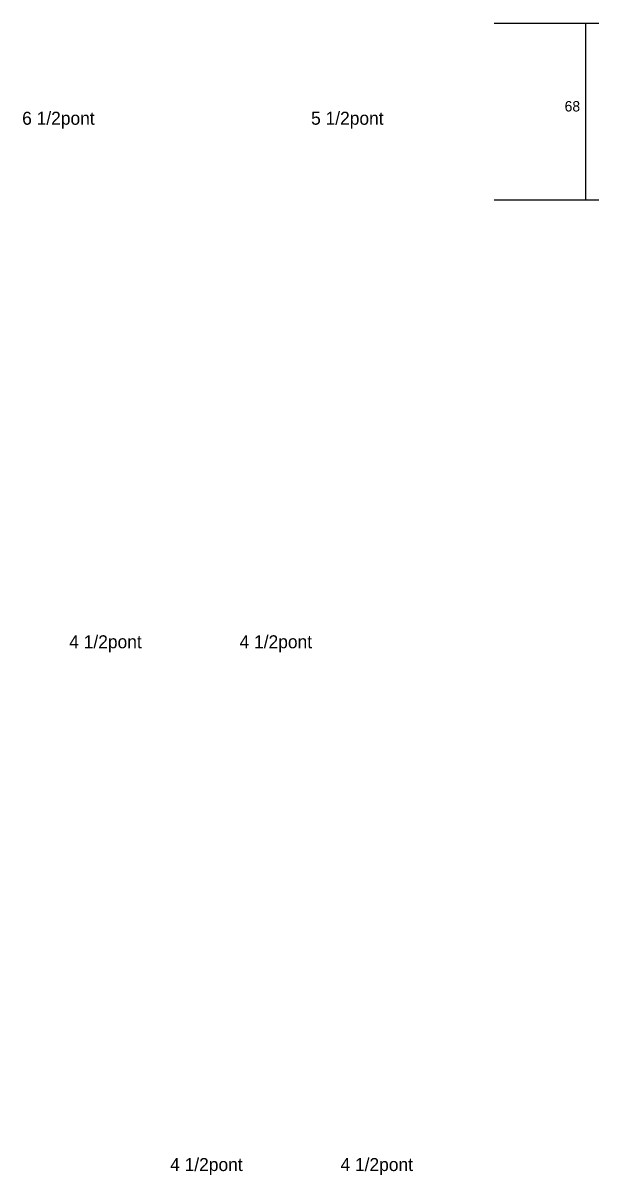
# Model space of a CAD drawing. Header units: metres. Extents: x 2497 to 4461, y -1459 to -860.
# Drawn here: x 2496.8 to 2718.3, y -1302.8 to -859.9 of the extents above; entities that cross this region are included whole.
import ezdxf

# ---------------------------------------------------------------- set-up
doc = ezdxf.new("R2010")
doc.units = ezdxf.units.M
doc.layers.add('COTA', color=4, linetype='Continuous')
doc.layers.add('NOMENCLATURA', color=7, linetype='Continuous')

msp = doc.modelspace()

# ---------------------------------------------------------------- linework, layer by layer
at = {"layer": 'COTA'}
for p, q in [((2678, -859.9), (2718.3, -859.9)), ((2713.3, -927.9), (2713.3, -859.9)), ((2678, -927.9), (2718.3, -927.9))]:
    msp.add_line(p, q, dxfattribs=at)

# ---------------------------------------------------------------- texts
msp.add_text('68', height=4, dxfattribs=at).set_placement((2705.1, -893.9))
at = {"layer": 'NOMENCLATURA'}
for s, p in [('6 1/2pont', (2496.5, -899)), ('5 1/2pont', (2607.6, -899)), ('4 1/2pont', (2514.6, -1100.3)), ('4 1/2pont', (2580.1, -1100.3)), ('4 1/2pont', (2553.4, -1301.3)), ('4 1/2pont', (2618.9, -1301.3))]:
    msp.add_text(s, height=5, dxfattribs=at).set_placement(p)

doc.saveas('drawing.dxf')
